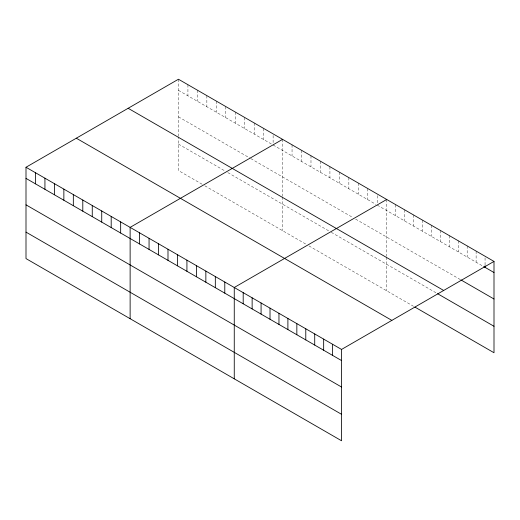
<?xml version="1.0" encoding="UTF-8"?>
<svg xmlns="http://www.w3.org/2000/svg" width="520" height="520" viewBox="0 0 520 520"><rect width="100%" height="100%" fill="white"/><g stroke="black" fill="none" stroke-linecap="round" stroke-linejoin="round"><path stroke-width="0.39" stroke-dasharray="2.6 1.95" d="M178.458 79.235L178.458 136.078M178.458 90.356L271.772 144.228M273.124 145.015L375.895 204.347M377.247 205.127L482.996 266.182M178.458 116.831L250.133 158.21M250.809 158.6L352.911 217.549M355.615 219.108L460.304 279.552M178.458 144.099L225.114 171.035M227.819 172.594L329.921 231.543M331.272 232.323L436.917 293.319M202.124 184.23L178.458 170.567L178.458 136.883M204.828 185.796L306.254 244.348M308.958 245.915L413.537 306.293M485.062 257.836L485.062 264.992M476.119 251.089L476.119 262.21M467.181 245.921L467.181 257.049M458.237 240.76L458.237 251.888M449.3 235.599L449.3 246.727M440.356 230.438L440.356 241.566M431.418 225.277L431.418 236.405M422.481 220.116L422.481 231.244M413.537 214.955L413.537 226.083M404.599 209.794L404.599 220.922M395.655 204.633L395.655 215.755M386.718 199.472L386.718 256.315M386.718 257.114L386.718 290.803M377.247 195.592L377.247 203.541M367.783 188.539L367.783 199.667M358.319 183.072L358.319 194.201M348.849 177.606L348.849 188.734M339.385 172.146L339.385 183.268M329.921 166.68L329.921 177.801M320.45 161.213L320.45 172.341M310.986 155.747L310.986 166.875M301.522 150.28L301.522 161.408M292.052 144.814L292.052 155.941M282.588 139.353L282.588 196.196M282.588 197.002L282.588 230.685M273.124 135.473L273.124 143.423M263.653 128.421L263.653 139.548M254.189 122.954L254.189 134.082M244.725 117.487L244.725 128.615M235.255 112.028L235.255 123.149M225.791 106.561L225.791 117.689M216.327 101.095L216.327 112.223M206.856 95.628L206.856 106.756M197.392 90.162L197.392 101.29M187.928 84.702L187.928 95.823"/><path stroke-width="0.78" d="M26 167.258L341.543 349.434L341.543 440.765L26 258.589L26 167.258L178.458 79.235L494 261.411L494 352.742L414.915 307.086M282.588 139.353L130.13 227.37L130.13 318.708M386.718 199.472L234.26 287.489L234.26 378.826M341.543 349.434L494 261.411M483.685 266.578L494 272.532M460.987 279.949L494 299.007M128.148 108.284L443.69 290.459M437.606 293.716L494 326.274M76.31 138.209L391.853 320.385M26 178.38L341.543 360.555M26 204.847L341.543 387.023M26 232.122L341.543 414.297M485.062 265.785L485.062 267.371M332.599 344.266L332.599 355.394M323.661 339.105L323.661 350.233M314.717 333.944L314.717 345.072M305.78 328.783L305.78 339.911M296.842 323.622L296.842 334.75M287.898 318.461L287.898 329.589M278.961 313.3L278.961 324.428M270.017 308.139L270.017 319.261M261.079 302.978L261.079 314.1M252.135 297.817L252.135 308.939M243.197 292.65L243.197 303.778M224.79 282.029L224.79 293.15M215.326 276.562L215.326 287.683M205.855 271.096L205.855 282.224M196.391 265.629L196.391 276.757M186.927 260.163L186.927 271.291M177.457 254.696L177.457 265.824M167.993 249.236L167.993 260.358M158.529 243.769L158.529 254.898M149.058 238.303L149.058 249.431M139.594 232.837L139.594 243.964M120.659 221.91L120.659 233.031M111.195 216.444L111.195 227.572M101.731 210.977L101.731 222.105M92.261 205.511L92.261 216.639M82.797 200.044L82.797 211.172M73.333 194.584L73.333 205.706M63.863 189.118L63.863 200.245M54.398 183.651L54.398 194.779M44.934 178.185L44.934 189.312M35.464 172.718L35.464 183.846"/></g></svg>
